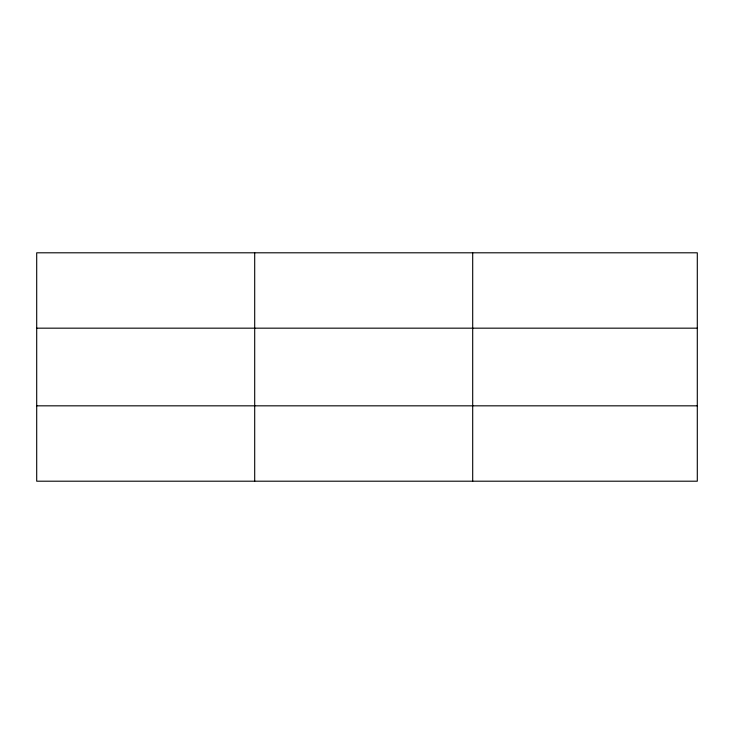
<?xml version="1.0" encoding="UTF-8"?>
<svg xmlns="http://www.w3.org/2000/svg" width="734" height="734" viewBox="0 0 734 734"><rect width="100%" height="100%" fill="white"/><g stroke="black" fill="none" stroke-linecap="round" stroke-linejoin="round"><path stroke-width="1.1" d="M254.698 481.201L254.698 252.799M472.696 481.201L472.696 252.799M697.3 328.171L697.3 252.799L36.7 252.799L36.7 481.201L697.3 481.201L697.3 328.171L36.7 328.171M36.7 405.829L697.3 405.829"/></g></svg>
